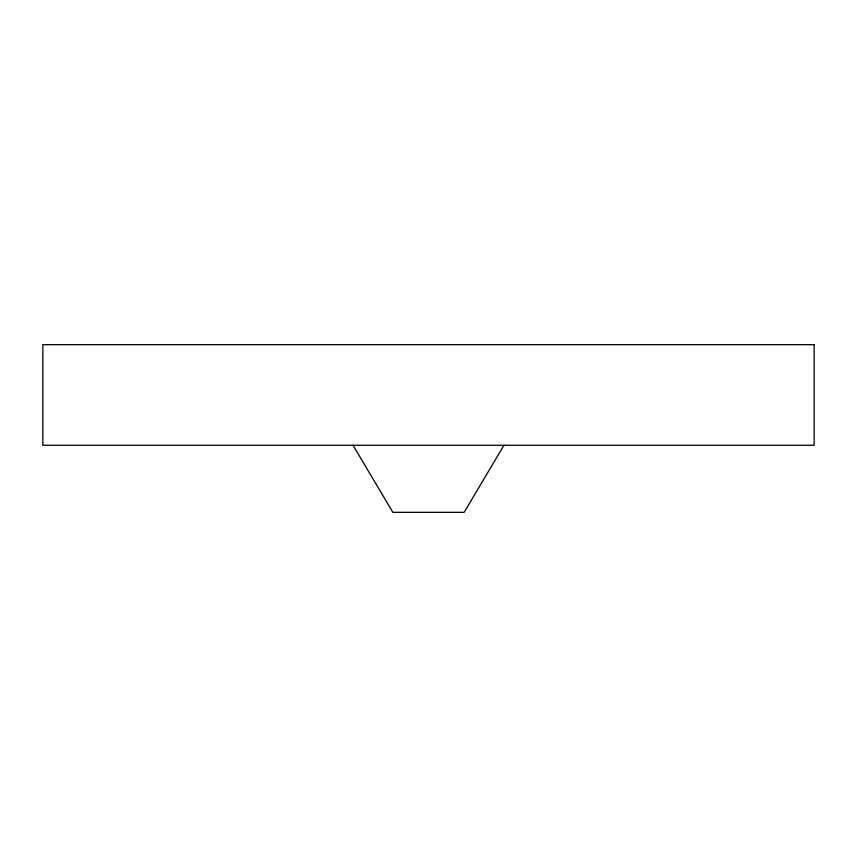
<?xml version="1.0" encoding="UTF-8"?>
<svg xmlns="http://www.w3.org/2000/svg" width="857" height="857" viewBox="0 0 857 857"><rect width="100%" height="100%" fill="white"/><g stroke="black" fill="none" stroke-linecap="round" stroke-linejoin="round"><path stroke-width="1.29" d="M503.948 445.265L464.162 512.336L392.838 512.336L353.052 445.265M814.15 344.664L42.85 344.664L42.85 445.265L814.15 445.265L814.15 344.664"/></g></svg>
